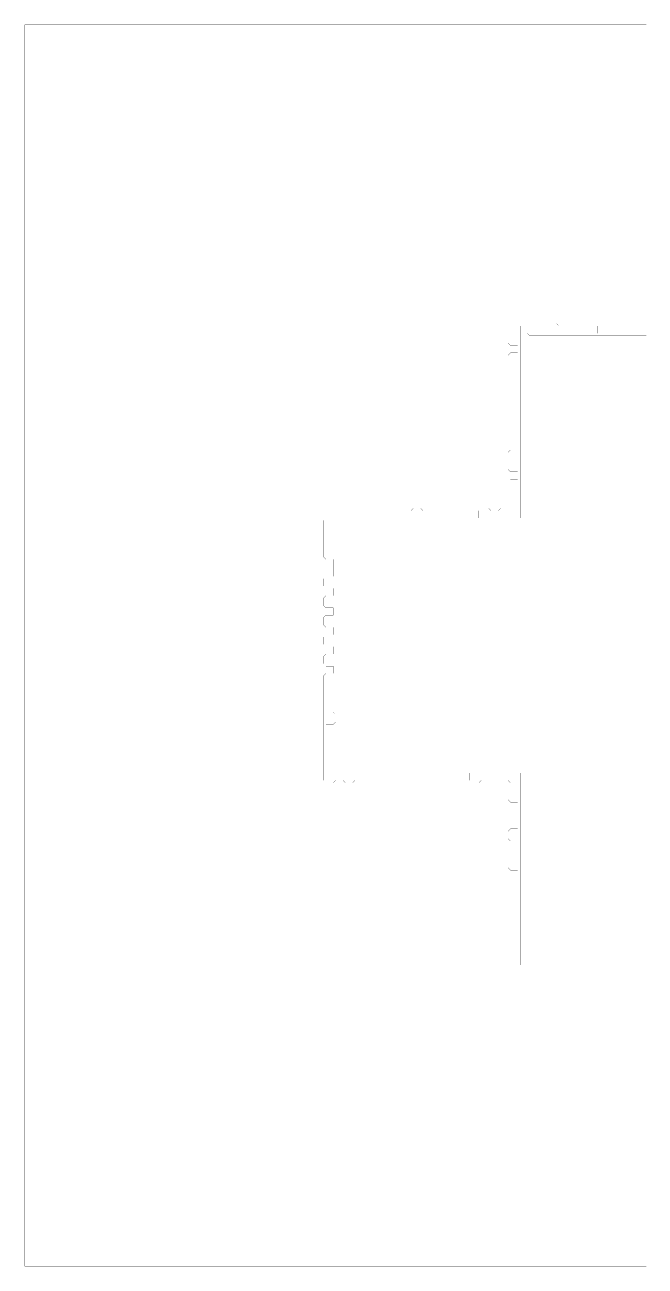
# Model space of a CAD drawing. Header units: metres. Extents: x 0 to 4990, y -4990 to 0.
# Drawn here: x 0 to 2495, y -4990 to 0 of the extents above; entities that cross this region are included whole.
import ezdxf

# ---------------------------------------------------------------- set-up
doc = ezdxf.new("R2010")
doc.units = ezdxf.units.M
doc.layers.add('conductor', color=1, linetype='Continuous')
doc.layers.add('substrate', color=5, linetype='Continuous')

msp = doc.modelspace()

# ---------------------------------------------------------------- linework, layer by layer
at = {"layer": 'conductor', "const_width": 0.5}
msp.add_lwpolyline([(2500, -1250), (2490.234375, -1250), (2480.46875, -1250), (2470.703125, -1250), (2460.9375, -1250), (2451.171875, -1250), (2441.40625, -1250), (2431.640625, -1250), (2421.875, -1250), (2412.109375, -1250), (2402.34375, -1250), (2392.578125, -1250), (2382.8125, -1250), (2373.046875, -1250), (2363.28125, -1250), (2353.515625, -1250), (2343.75, -1250), (2333.984375, -1250), (2324.21875, -1250), (2314.453125, -1250), (2304.6875, -1250), (2294.921875, -1250), (2285.15625, -1250), (2275.390625, -1250), (2265.625, -1250), (2255.859375, -1250), (2246.09375, -1250), (2236.328125, -1250), (2226.5625, -1250), (2216.796875, -1250), (2207.03125, -1250), (2197.265625, -1250), (2187.5, -1250), (2177.734375, -1250), (2167.96875, -1250), (2158.203125, -1250), (2148.4375, -1250), (2138.671875, -1250), (2128.90625, -1250), (2119.140625, -1250), (2109.375, -1250), (2099.609375, -1250), (2089.84375, -1250), (2080.078125, -1250), (2070.3125, -1250), (2060.546875, -1250), (2050.78125, -1250), (2041.015625, -1250), (2031.25, -1250), (2021.484375, -1240.234375), (2021.484375, -1230.46875), (2021.484375, -1220.703125), (2021.484375, -1210.9375), (2011.71875, -1210.9375), (2001.953125, -1210.9375), (1992.1875, -1210.9375), (1992.1875, -1220.703125), (1992.1875, -1230.46875), (1992.1875, -1240.234375), (1992.1875, -1250), (1992.1875, -1259.765625), (1992.1875, -1269.53125), (1992.1875, -1279.296875), (1992.1875, -1289.0625), (1992.1875, -1298.828125), (1992.1875, -1308.59375), (1992.1875, -1318.359375), (1992.1875, -1328.125), (1992.1875, -1337.890625), (1992.1875, -1347.65625), (1992.1875, -1357.421875), (1992.1875, -1367.1875), (1992.1875, -1376.953125), (1992.1875, -1386.71875), (1992.1875, -1396.484375), (1992.1875, -1406.25), (1992.1875, -1416.015625), (1992.1875, -1425.78125), (1992.1875, -1435.546875), (1992.1875, -1445.3125), (1992.1875, -1455.078125), (1992.1875, -1464.84375), (1992.1875, -1474.609375), (1992.1875, -1484.375), (1992.1875, -1494.140625), (1992.1875, -1503.90625), (1992.1875, -1513.671875), (1992.1875, -1523.4375), (1992.1875, -1533.203125), (1992.1875, -1542.96875), (1992.1875, -1552.734375), (1992.1875, -1562.5), (1992.1875, -1572.265625), (1992.1875, -1582.03125), (1992.1875, -1591.796875), (1992.1875, -1601.5625), (1992.1875, -1611.328125), (1992.1875, -1621.09375), (1992.1875, -1630.859375), (1992.1875, -1640.625), (1992.1875, -1650.390625), (1992.1875, -1660.15625), (1992.1875, -1669.921875), (1992.1875, -1679.6875), (1992.1875, -1689.453125), (1992.1875, -1699.21875), (1992.1875, -1708.984375), (1992.1875, -1718.75), (1992.1875, -1728.515625), (1992.1875, -1738.28125), (1992.1875, -1748.046875), (1992.1875, -1757.8125), (1992.1875, -1767.578125), (1992.1875, -1777.34375), (1992.1875, -1787.109375), (1992.1875, -1796.875), (1992.1875, -1806.640625), (1992.1875, -1816.40625), (1992.1875, -1826.171875), (1992.1875, -1835.9375), (1992.1875, -1845.703125), (1992.1875, -1855.46875), (1992.1875, -1865.234375), (1992.1875, -1875), (1992.1875, -1884.765625), (1992.1875, -1894.53125), (1992.1875, -1904.296875), (1992.1875, -1914.0625), (1992.1875, -1923.828125), (1992.1875, -1933.59375), (1992.1875, -1943.359375), (1992.1875, -1953.125), (1992.1875, -1962.890625), (1992.1875, -1972.65625), (1992.1875, -1982.421875), (1982.421875, -1992.1875), (1972.65625, -1992.1875), (1962.890625, -1992.1875), (1953.125, -1992.1875), (1943.359375, -1992.1875), (1933.59375, -1992.1875), (1923.828125, -1992.1875), (1914.0625, -1992.1875), (1904.296875, -1992.1875), (1894.53125, -1992.1875), (1884.765625, -1992.1875), (1875, -1992.1875), (1865.234375, -1992.1875), (1855.46875, -1992.1875), (1845.703125, -1992.1875), (1835.9375, -1992.1875), (1826.171875, -1992.1875), (1816.40625, -1992.1875), (1806.640625, -1992.1875), (1796.875, -1992.1875), (1787.109375, -1992.1875), (1777.34375, -1992.1875), (1767.578125, -1992.1875), (1757.8125, -1992.1875), (1748.046875, -1992.1875), (1738.28125, -1992.1875), (1728.515625, -1992.1875), (1718.75, -1992.1875), (1708.984375, -1992.1875), (1699.21875, -1992.1875), (1689.453125, -1992.1875), (1679.6875, -1992.1875), (1669.921875, -1992.1875), (1660.15625, -1992.1875), (1650.390625, -1992.1875), (1640.625, -1992.1875), (1630.859375, -1992.1875), (1621.09375, -1992.1875), (1611.328125, -1992.1875), (1601.5625, -1992.1875), (1591.796875, -1992.1875), (1582.03125, -1992.1875), (1572.265625, -1992.1875), (1562.5, -1992.1875), (1552.734375, -1992.1875), (1542.96875, -1992.1875), (1533.203125, -1992.1875), (1523.4375, -1992.1875), (1513.671875, -1992.1875), (1503.90625, -1992.1875), (1494.140625, -1992.1875), (1484.375, -1992.1875), (1474.609375, -1992.1875), (1464.84375, -1992.1875), (1455.078125, -1992.1875), (1445.3125, -1992.1875), (1435.546875, -1992.1875), (1425.78125, -1992.1875), (1416.015625, -1992.1875), (1406.25, -1992.1875), (1396.484375, -1992.1875), (1386.71875, -1992.1875), (1376.953125, -1992.1875), (1367.1875, -1992.1875), (1357.421875, -1992.1875), (1347.65625, -1992.1875), (1337.890625, -1992.1875), (1328.125, -1992.1875), (1318.359375, -1992.1875), (1308.59375, -1992.1875), (1298.828125, -1992.1875), (1289.0625, -1992.1875), (1279.296875, -1992.1875), (1269.53125, -1992.1875), (1259.765625, -1992.1875), (1250, -1992.1875), (1250, -2001.953125), (1250, -2011.71875), (1250, -2021.484375), (1250, -2031.25), (1250, -2041.015625), (1250, -2050.78125), (1250, -2060.546875), (1250, -2070.3125), (1250, -2080.078125), (1250, -2089.84375), (1250, -2099.609375), (1250, -2109.375), (1250, -2119.140625), (1250, -2128.90625), (1250, -2138.671875), (1250, -2148.4375), (1250, -2158.203125), (1250, -2167.96875), (1250, -2177.734375), (1250, -2187.5), (1250, -2197.265625), (1250, -2207.03125), (1250, -2216.796875), (1250, -2226.5625), (1250, -2236.328125), (1250, -2246.09375), (1250, -2255.859375), (1250, -2265.625), (1250, -2275.390625), (1250, -2285.15625), (1250, -2294.921875), (1250, -2304.6875), (1250, -2314.453125), (1250, -2324.21875), (1250, -2333.984375), (1250, -2343.75), (1250, -2353.515625), (1250, -2363.28125), (1250, -2373.046875), (1250, -2382.8125), (1250, -2392.578125), (1250, -2402.34375), (1250, -2412.109375), (1250, -2421.875), (1250, -2431.640625), (1250, -2441.40625), (1250, -2451.171875), (1250, -2460.9375), (1250, -2470.703125), (1250, -2480.46875), (1250, -2490.234375), (1250, -2500), (1250, -2509.765625), (1250, -2519.53125), (1250, -2529.296875), (1250, -2539.0625), (1250, -2548.828125), (1250, -2558.59375), (1250, -2568.359375), (1250, -2578.125), (1250, -2587.890625), (1250, -2597.65625), (1250, -2607.421875), (1250, -2617.1875), (1250, -2626.953125), (1250, -2636.71875), (1250, -2646.484375), (1240.234375, -2656.25), (1230.46875, -2656.25), (1220.703125, -2656.25), (1210.9375, -2656.25), (1210.9375, -2666.015625), (1210.9375, -2675.78125), (1210.9375, -2685.546875), (1210.9375, -2695.3125), (1210.9375, -2705.078125), (1210.9375, -2714.84375), (1210.9375, -2724.609375), (1210.9375, -2734.375), (1210.9375, -2744.140625), (1210.9375, -2753.90625), (1210.9375, -2763.671875), (1220.703125, -2763.671875), (1230.46875, -2763.671875), (1240.234375, -2763.671875), (1250, -2773.4375), (1250, -2783.203125), (1250, -2792.96875), (1250, -2802.734375), (1240.234375, -2812.5), (1230.46875, -2812.5), (1220.703125, -2812.5), (1210.9375, -2812.5), (1210.9375, -2822.265625), (1210.9375, -2832.03125), (1210.9375, -2841.796875), (1210.9375, -2851.5625), (1210.9375, -2861.328125), (1210.9375, -2871.09375), (1210.9375, -2880.859375), (1210.9375, -2890.625), (1210.9375, -2900.390625), (1210.9375, -2910.15625), (1210.9375, -2919.921875), (1210.9375, -2929.6875), (1210.9375, -2939.453125), (1210.9375, -2949.21875), (1210.9375, -2958.984375), (1210.9375, -2968.75), (1210.9375, -2978.515625), (1210.9375, -2988.28125), (1210.9375, -2998.046875), (1220.703125, -2998.046875), (1230.46875, -2998.046875), (1240.234375, -2998.046875), (1250, -2998.046875), (1259.765625, -2998.046875), (1269.53125, -2998.046875), (1279.296875, -2998.046875), (1289.0625, -2998.046875), (1298.828125, -2998.046875), (1308.59375, -2998.046875), (1318.359375, -2998.046875), (1328.125, -2998.046875), (1337.890625, -2998.046875), (1347.65625, -2998.046875), (1357.421875, -2998.046875), (1367.1875, -2998.046875), (1376.953125, -2998.046875), (1386.71875, -2998.046875), (1396.484375, -2998.046875), (1406.25, -2998.046875), (1416.015625, -2998.046875), (1425.78125, -2998.046875), (1435.546875, -2998.046875), (1445.3125, -2998.046875), (1455.078125, -2998.046875), (1464.84375, -2998.046875), (1474.609375, -2998.046875), (1484.375, -2998.046875), (1494.140625, -2998.046875), (1503.90625, -2998.046875), (1513.671875, -2998.046875), (1523.4375, -2998.046875), (1533.203125, -2998.046875), (1542.96875, -2998.046875), (1552.734375, -2998.046875), (1562.5, -2998.046875), (1572.265625, -2998.046875), (1582.03125, -2998.046875), (1591.796875, -2998.046875), (1601.5625, -2998.046875), (1611.328125, -2998.046875), (1621.09375, -2998.046875), (1630.859375, -2998.046875), (1640.625, -2998.046875), (1650.390625, -2998.046875), (1660.15625, -2998.046875), (1669.921875, -2998.046875), (1679.6875, -2998.046875), (1689.453125, -2998.046875), (1699.21875, -2998.046875), (1708.984375, -2998.046875), (1718.75, -2998.046875), (1728.515625, -2998.046875), (1738.28125, -2998.046875), (1748.046875, -2998.046875), (1757.8125, -2998.046875), (1767.578125, -2998.046875), (1777.34375, -2998.046875), (1787.109375, -2998.046875), (1796.875, -2998.046875), (1806.640625, -2998.046875), (1816.40625, -2998.046875), (1826.171875, -2998.046875), (1835.9375, -2998.046875), (1845.703125, -2998.046875), (1855.46875, -2998.046875), (1865.234375, -2998.046875), (1875, -2998.046875), (1884.765625, -2998.046875), (1894.53125, -2998.046875), (1904.296875, -2998.046875), (1914.0625, -2998.046875), (1923.828125, -2998.046875), (1933.59375, -2998.046875), (1943.359375, -2998.046875), (1953.125, -2998.046875), (1962.890625, -2998.046875), (1972.65625, -2998.046875), (1982.421875, -2998.046875), (1992.1875, -3007.8125), (1992.1875, -3017.578125), (1992.1875, -3027.34375), (1992.1875, -3037.109375), (1992.1875, -3046.875), (1992.1875, -3056.640625), (1992.1875, -3066.40625), (1992.1875, -3076.171875), (1992.1875, -3085.9375), (1992.1875, -3095.703125), (1992.1875, -3105.46875), (1992.1875, -3115.234375), (1992.1875, -3125), (1992.1875, -3134.765625), (1992.1875, -3144.53125), (1992.1875, -3154.296875), (1992.1875, -3164.0625), (1992.1875, -3173.828125), (1992.1875, -3183.59375), (1992.1875, -3193.359375), (1992.1875, -3203.125), (1992.1875, -3212.890625), (1992.1875, -3222.65625), (1992.1875, -3232.421875), (1992.1875, -3242.1875), (1992.1875, -3251.953125), (1992.1875, -3261.71875), (1992.1875, -3271.484375), (1992.1875, -3281.25), (1992.1875, -3291.015625), (1992.1875, -3300.78125), (1992.1875, -3310.546875), (1992.1875, -3320.3125), (1992.1875, -3330.078125), (1992.1875, -3339.84375), (1992.1875, -3349.609375), (1992.1875, -3359.375), (1992.1875, -3369.140625), (1992.1875, -3378.90625), (1992.1875, -3388.671875), (1992.1875, -3398.4375), (1992.1875, -3408.203125), (1992.1875, -3417.96875), (1992.1875, -3427.734375), (1992.1875, -3437.5), (1992.1875, -3447.265625), (1992.1875, -3457.03125), (1992.1875, -3466.796875), (1992.1875, -3476.5625), (1992.1875, -3486.328125), (1992.1875, -3496.09375), (1992.1875, -3505.859375), (1992.1875, -3515.625), (1992.1875, -3525.390625), (1992.1875, -3535.15625), (1992.1875, -3544.921875), (1992.1875, -3554.6875), (1992.1875, -3564.453125), (1992.1875, -3574.21875), (1992.1875, -3583.984375), (1992.1875, -3593.75), (1992.1875, -3603.515625), (1992.1875, -3613.28125), (1992.1875, -3623.046875), (1992.1875, -3632.8125), (1992.1875, -3642.578125), (1992.1875, -3652.34375), (1992.1875, -3662.109375), (1992.1875, -3671.875), (1992.1875, -3681.640625), (1992.1875, -3691.40625), (1992.1875, -3701.171875), (1992.1875, -3710.9375), (1992.1875, -3720.703125), (1992.1875, -3730.46875), (1992.1875, -3740.234375), (1992.1875, -3750), (1992.1875, -3759.765625), (1992.1875, -3769.53125), (1992.1875, -3779.296875), (2001.953125, -3779.296875), (2011.71875, -3779.296875), (2021.484375, -3779.296875), (2031.25, -3779.296875), (2041.015625, -3779.296875), (2050.78125, -3779.296875), (2060.546875, -3779.296875), (2070.3125, -3779.296875), (2080.078125, -3779.296875), (2089.84375, -3779.296875), (2099.609375, -3779.296875), (2109.375, -3779.296875), (2119.140625, -3779.296875), (2128.90625, -3779.296875), (2138.671875, -3779.296875), (2148.4375, -3779.296875), (2158.203125, -3779.296875), (2167.96875, -3779.296875), (2177.734375, -3779.296875), (2187.5, -3779.296875), (2197.265625, -3779.296875), (2207.03125, -3779.296875), (2216.796875, -3779.296875), (2226.5625, -3779.296875), (2236.328125, -3779.296875), (2246.09375, -3779.296875), (2255.859375, -3779.296875), (2265.625, -3779.296875), (2275.390625, -3779.296875), (2285.15625, -3779.296875), (2294.921875, -3779.296875), (2304.6875, -3779.296875), (2314.453125, -3779.296875), (2324.21875, -3779.296875), (2333.984375, -3779.296875), (2343.75, -3779.296875), (2353.515625, -3779.296875), (2363.28125, -3779.296875), (2373.046875, -3779.296875), (2382.8125, -3779.296875), (2392.578125, -3779.296875), (2402.34375, -3779.296875), (2412.109375, -3779.296875), (2421.875, -3779.296875), (2431.640625, -3779.296875), (2441.40625, -3779.296875), (2451.171875, -3779.296875), (2460.9375, -3779.296875), (2470.703125, -3779.296875), (2480.46875, -3779.296875), (2490.234375, -3779.296875), (2500, -3779.296875)], dxfattribs=at)
at = {"layer": 'substrate', "const_width": 0.5}
for points in [[(2500, 0), (2490.234375, 0), (2480.46875, 0), (2470.703125, 0), (2460.9375, 0), (2451.171875, 0), (2441.40625, 0), (2431.640625, 0), (2421.875, 0), (2412.109375, 0), (2402.34375, 0), (2392.578125, 0), (2382.8125, 0), (2373.046875, 0), (2363.28125, 0), (2353.515625, 0), (2343.75, 0), (2333.984375, 0), (2324.21875, 0), (2314.453125, 0), (2304.6875, 0), (2294.921875, 0), (2285.15625, 0), (2275.390625, 0), (2265.625, 0), (2255.859375, 0), (2246.09375, 0), (2236.328125, 0), (2226.5625, 0), (2216.796875, 0), (2207.03125, 0), (2197.265625, 0), (2187.5, 0), (2177.734375, 0), (2167.96875, 0), (2158.203125, 0), (2148.4375, 0), (2138.671875, 0), (2128.90625, 0), (2119.140625, 0), (2109.375, 0), (2099.609375, 0), (2089.84375, 0), (2080.078125, 0), (2070.3125, 0), (2060.546875, 0), (2050.78125, 0), (2041.015625, 0), (2031.25, 0), (2021.484375, 0), (2011.71875, 0), (2001.953125, 0), (1992.1875, 0), (1982.421875, 0), (1972.65625, 0), (1962.890625, 0), (1953.125, 0), (1943.359375, 0), (1933.59375, 0), (1923.828125, 0), (1914.0625, 0), (1904.296875, 0), (1894.53125, 0), (1884.765625, 0), (1875, 0), (1865.234375, 0), (1855.46875, 0), (1845.703125, 0), (1835.9375, 0), (1826.171875, 0), (1816.40625, 0), (1806.640625, 0), (1796.875, 0), (1787.109375, 0), (1777.34375, 0), (1767.578125, 0), (1757.8125, 0), (1748.046875, 0), (1738.28125, 0), (1728.515625, 0), (1718.75, 0), (1708.984375, 0), (1699.21875, 0), (1689.453125, 0), (1679.6875, 0), (1669.921875, 0), (1660.15625, 0), (1650.390625, 0), (1640.625, 0), (1630.859375, 0), (1621.09375, 0), (1611.328125, 0), (1601.5625, 0), (1591.796875, 0), (1582.03125, 0), (1572.265625, 0), (1562.5, 0), (1552.734375, 0), (1542.96875, 0), (1533.203125, 0), (1523.4375, 0), (1513.671875, 0), (1503.90625, 0), (1494.140625, 0), (1484.375, 0), (1474.609375, 0), (1464.84375, 0), (1455.078125, 0), (1445.3125, 0), (1435.546875, 0), (1425.78125, 0), (1416.015625, 0), (1406.25, 0), (1396.484375, 0), (1386.71875, 0), (1376.953125, 0), (1367.1875, 0), (1357.421875, 0), (1347.65625, 0), (1337.890625, 0), (1328.125, 0), (1318.359375, 0), (1308.59375, 0), (1298.828125, 0), (1289.0625, 0), (1279.296875, 0), (1269.53125, 0), (1259.765625, 0), (1250, 0), (1240.234375, 0), (1230.46875, 0), (1220.703125, 0), (1210.9375, 0), (1201.171875, 0), (1191.40625, 0), (1181.640625, 0), (1171.875, 0), (1162.109375, 0), (1152.34375, 0), (1142.578125, 0), (1132.8125, 0), (1123.046875, 0), (1113.28125, 0), (1103.515625, 0), (1093.75, 0), (1083.984375, 0), (1074.21875, 0), (1064.453125, 0), (1054.6875, 0), (1044.921875, 0), (1035.15625, 0), (1025.390625, 0), (1015.625, 0), (1005.859375, 0), (996.09375, 0), (986.328125, 0), (976.5625, 0), (966.796875, 0), (957.03125, 0), (947.265625, 0), (937.5, 0), (927.734375, 0), (917.96875, 0), (908.203125, 0), (898.4375, 0), (888.671875, 0), (878.90625, 0), (869.140625, 0), (859.375, 0), (849.609375, 0), (839.84375, 0), (830.078125, 0), (820.3125, 0), (810.546875, 0), (800.78125, 0), (791.015625, 0), (781.25, 0), (771.484375, 0), (761.71875, 0), (751.953125, 0), (742.1875, 0), (732.421875, 0), (722.65625, 0), (712.890625, 0), (703.125, 0), (693.359375, 0), (683.59375, 0), (673.828125, 0), (664.0625, 0), (654.296875, 0), (644.53125, 0), (634.765625, 0), (625, 0), (615.234375, 0), (605.46875, 0), (595.703125, 0), (585.9375, 0), (576.171875, 0), (566.40625, 0), (556.640625, 0), (546.875, 0), (537.109375, 0), (527.34375, 0), (517.578125, 0), (507.8125, 0), (498.046875, 0), (488.28125, 0), (478.515625, 0), (468.75, 0), (458.984375, 0), (449.21875, 0), (439.453125, 0), (429.6875, 0), (419.921875, 0), (410.15625, 0), (400.390625, 0), (390.625, 0), (380.859375, 0), (371.09375, 0), (361.328125, 0), (351.5625, 0), (341.796875, 0), (332.03125, 0), (322.265625, 0), (312.5, 0), (302.734375, 0), (292.96875, 0), (283.203125, 0), (273.4375, 0), (263.671875, 0), (253.90625, 0), (244.140625, 0), (234.375, 0), (224.609375, 0), (214.84375, 0), (205.078125, 0), (195.3125, 0), (185.546875, 0), (175.78125, 0), (166.015625, 0), (156.25, 0), (146.484375, 0), (136.71875, 0), (126.953125, 0), (117.1875, 0), (107.421875, 0), (97.65625, 0), (87.890625, 0), (78.125, 0), (68.359375, 0), (58.59375, 0), (48.828125, 0), (39.0625, 0), (29.296875, 0), (19.53125, 0), (9.765625, 0), (0, 0), (0, -9.765625), (0, -19.53125), (0, -29.296875), (0, -39.0625), (0, -48.828125), (0, -58.59375), (0, -68.359375), (0, -78.125), (0, -87.890625), (0, -97.65625), (0, -107.421875), (0, -117.1875), (0, -126.953125), (0, -136.71875), (0, -146.484375), (0, -156.25), (0, -166.015625), (0, -175.78125), (0, -185.546875), (0, -195.3125), (0, -205.078125), (0, -214.84375), (0, -224.609375), (0, -234.375), (0, -244.140625), (0, -253.90625), (0, -263.671875), (0, -273.4375), (0, -283.203125), (0, -292.96875), (0, -302.734375), (0, -312.5), (0, -322.265625), (0, -332.03125), (0, -341.796875), (0, -351.5625), (0, -361.328125), (0, -371.09375), (0, -380.859375), (0, -390.625), (0, -400.390625), (0, -410.15625), (0, -419.921875), (0, -429.6875), (0, -439.453125), (0, -449.21875), (0, -458.984375), (0, -468.75), (0, -478.515625), (0, -488.28125), (0, -498.046875), (0, -507.8125), (0, -517.578125), (0, -527.34375), (0, -537.109375), (0, -546.875), (0, -556.640625), (0, -566.40625), (0, -576.171875), (0, -585.9375), (0, -595.703125), (0, -605.46875), (0, -615.234375), (0, -625), (0, -634.765625), (0, -644.53125), (0, -654.296875), (0, -664.0625), (0, -673.828125), (0, -683.59375), (0, -693.359375), (0, -703.125), (0, -712.890625), (0, -722.65625), (0, -732.421875), (0, -742.1875), (0, -751.953125), (0, -761.71875), (0, -771.484375), (0, -781.25), (0, -791.015625), (0, -800.78125), (0, -810.546875), (0, -820.3125), (0, -830.078125), (0, -839.84375), (0, -849.609375), (0, -859.375), (0, -869.140625), (0, -878.90625), (0, -888.671875), (0, -898.4375), (0, -908.203125), (0, -917.96875), (0, -927.734375), (0, -937.5), (0, -947.265625), (0, -957.03125), (0, -966.796875), (0, -976.5625), (0, -986.328125), (0, -996.09375), (0, -1005.859375), (0, -1015.625), (0, -1025.390625), (0, -1035.15625), (0, -1044.921875), (0, -1054.6875), (0, -1064.453125), (0, -1074.21875), (0, -1083.984375), (0, -1093.75), (0, -1103.515625), (0, -1113.28125), (0, -1123.046875), (0, -1132.8125), (0, -1142.578125), (0, -1152.34375), (0, -1162.109375), (0, -1171.875), (0, -1181.640625), (0, -1191.40625), (0, -1201.171875), (0, -1210.9375), (0, -1220.703125), (0, -1230.46875), (0, -1240.234375), (0, -1250), (0, -1259.765625), (0, -1269.53125), (0, -1279.296875), (0, -1289.0625), (0, -1298.828125), (0, -1308.59375), (0, -1318.359375), (0, -1328.125), (0, -1337.890625), (0, -1347.65625), (0, -1357.421875), (0, -1367.1875), (0, -1376.953125), (0, -1386.71875), (0, -1396.484375), (0, -1406.25), (0, -1416.015625), (0, -1425.78125), (0, -1435.546875), (0, -1445.3125), (0, -1455.078125), (0, -1464.84375), (0, -1474.609375), (0, -1484.375), (0, -1494.140625), (0, -1503.90625), (0, -1513.671875), (0, -1523.4375), (0, -1533.203125), (0, -1542.96875), (0, -1552.734375), (0, -1562.5), (0, -1572.265625), (0, -1582.03125), (0, -1591.796875), (0, -1601.5625), (0, -1611.328125), (0, -1621.09375), (0, -1630.859375), (0, -1640.625), (0, -1650.390625), (0, -1660.15625), (0, -1669.921875), (0, -1679.6875), (0, -1689.453125), (0, -1699.21875), (0, -1708.984375), (0, -1718.75), (0, -1728.515625), (0, -1738.28125), (0, -1748.046875), (0, -1757.8125), (0, -1767.578125), (0, -1777.34375), (0, -1787.109375), (0, -1796.875), (0, -1806.640625), (0, -1816.40625), (0, -1826.171875), (0, -1835.9375), (0, -1845.703125), (0, -1855.46875), (0, -1865.234375), (0, -1875), (0, -1884.765625), (0, -1894.53125), (0, -1904.296875), (0, -1914.0625), (0, -1923.828125), (0, -1933.59375), (0, -1943.359375), (0, -1953.125), (0, -1962.890625), (0, -1972.65625), (0, -1982.421875), (0, -1992.1875), (0, -2001.953125), (0, -2011.71875), (0, -2021.484375), (0, -2031.25), (0, -2041.015625), (0, -2050.78125), (0, -2060.546875), (0, -2070.3125), (0, -2080.078125), (0, -2089.84375), (0, -2099.609375), (0, -2109.375), (0, -2119.140625), (0, -2128.90625), (0, -2138.671875), (0, -2148.4375), (0, -2158.203125), (0, -2167.96875), (0, -2177.734375), (0, -2187.5), (0, -2197.265625), (0, -2207.03125), (0, -2216.796875), (0, -2226.5625), (0, -2236.328125), (0, -2246.09375), (0, -2255.859375), (0, -2265.625), (0, -2275.390625), (0, -2285.15625), (0, -2294.921875), (0, -2304.6875), (0, -2314.453125), (0, -2324.21875), (0, -2333.984375), (0, -2343.75), (0, -2353.515625), (0, -2363.28125), (0, -2373.046875), (0, -2382.8125), (0, -2392.578125), (0, -2402.34375), (0, -2412.109375), (0, -2421.875), (0, -2431.640625), (0, -2441.40625), (0, -2451.171875), (0, -2460.9375), (0, -2470.703125), (0, -2480.46875), (0, -2490.234375), (0, -2500), (0, -2509.765625), (0, -2519.53125), (0, -2529.296875), (0, -2539.0625), (0, -2548.828125), (0, -2558.59375), (0, -2568.359375), (0, -2578.125), (0, -2587.890625), (0, -2597.65625), (0, -2607.421875), (0, -2617.1875), (0, -2626.953125), (0, -2636.71875), (0, -2646.484375), (0, -2656.25), (0, -2666.015625), (0, -2675.78125), (0, -2685.546875), (0, -2695.3125), (0, -2705.078125), (0, -2714.84375), (0, -2724.609375), (0, -2734.375), (0, -2744.140625), (0, -2753.90625), (0, -2763.671875), (0, -2773.4375), (0, -2783.203125), (0, -2792.96875), (0, -2802.734375), (0, -2812.5), (0, -2822.265625), (0, -2832.03125), (0, -2841.796875), (0, -2851.5625), (0, -2861.328125), (0, -2871.09375), (0, -2880.859375), (0, -2890.625), (0, -2900.390625), (0, -2910.15625), (0, -2919.921875), (0, -2929.6875), (0, -2939.453125), (0, -2949.21875), (0, -2958.984375), (0, -2968.75), (0, -2978.515625), (0, -2988.28125), (0, -2998.046875), (0, -3007.8125), (0, -3017.578125), (0, -3027.34375), (0, -3037.109375), (0, -3046.875), (0, -3056.640625), (0, -3066.40625), (0, -3076.171875), (0, -3085.9375), (0, -3095.703125), (0, -3105.46875), (0, -3115.234375), (0, -3125), (0, -3134.765625), (0, -3144.53125), (0, -3154.296875), (0, -3164.0625), (0, -3173.828125), (0, -3183.59375), (0, -3193.359375), (0, -3203.125), (0, -3212.890625), (0, -3222.65625), (0, -3232.421875), (0, -3242.1875), (0, -3251.953125), (0, -3261.71875), (0, -3271.484375), (0, -3281.25), (0, -3291.015625), (0, -3300.78125), (0, -3310.546875), (0, -3320.3125), (0, -3330.078125), (0, -3339.84375), (0, -3349.609375), (0, -3359.375), (0, -3369.140625), (0, -3378.90625), (0, -3388.671875), (0, -3398.4375), (0, -3408.203125), (0, -3417.96875), (0, -3427.734375), (0, -3437.5), (0, -3447.265625), (0, -3457.03125), (0, -3466.796875), (0, -3476.5625), (0, -3486.328125), (0, -3496.09375), (0, -3505.859375), (0, -3515.625), (0, -3525.390625), (0, -3535.15625), (0, -3544.921875), (0, -3554.6875), (0, -3564.453125), (0, -3574.21875), (0, -3583.984375), (0, -3593.75), (0, -3603.515625), (0, -3613.28125), (0, -3623.046875), (0, -3632.8125), (0, -3642.578125), (0, -3652.34375), (0, -3662.109375), (0, -3671.875), (0, -3681.640625), (0, -3691.40625), (0, -3701.171875), (0, -3710.9375), (0, -3720.703125), (0, -3730.46875), (0, -3740.234375), (0, -3750), (0, -3759.765625), (0, -3769.53125), (0, -3779.296875), (0, -3789.0625), (0, -3798.828125), (0, -3808.59375), (0, -3818.359375), (0, -3828.125), (0, -3837.890625), (0, -3847.65625), (0, -3857.421875), (0, -3867.1875), (0, -3876.953125), (0, -3886.71875), (0, -3896.484375), (0, -3906.25), (0, -3916.015625), (0, -3925.78125), (0, -3935.546875), (0, -3945.3125), (0, -3955.078125), (0, -3964.84375), (0, -3974.609375), (0, -3984.375), (0, -3994.140625), (0, -4003.90625), (0, -4013.671875), (0, -4023.4375), (0, -4033.203125), (0, -4042.96875), (0, -4052.734375), (0, -4062.5), (0, -4072.265625), (0, -4082.03125), (0, -4091.796875), (0, -4101.5625), (0, -4111.328125), (0, -4121.09375), (0, -4130.859375), (0, -4140.625), (0, -4150.390625), (0, -4160.15625), (0, -4169.921875), (0, -4179.6875), (0, -4189.453125), (0, -4199.21875), (0, -4208.984375), (0, -4218.75), (0, -4228.515625), (0, -4238.28125), (0, -4248.046875), (0, -4257.8125), (0, -4267.578125), (0, -4277.34375), (0, -4287.109375), (0, -4296.875), (0, -4306.640625), (0, -4316.40625), (0, -4326.171875), (0, -4335.9375), (0, -4345.703125), (0, -4355.46875), (0, -4365.234375), (0, -4375), (0, -4384.765625), (0, -4394.53125), (0, -4404.296875), (0, -4414.0625), (0, -4423.828125), (0, -4433.59375), (0, -4443.359375), (0, -4453.125), (0, -4462.890625), (0, -4472.65625), (0, -4482.421875), (0, -4492.1875), (0, -4501.953125), (0, -4511.71875), (0, -4521.484375), (0, -4531.25), (0, -4541.015625), (0, -4550.78125), (0, -4560.546875), (0, -4570.3125), (0, -4580.078125), (0, -4589.84375), (0, -4599.609375), (0, -4609.375), (0, -4619.140625), (0, -4628.90625), (0, -4638.671875), (0, -4648.4375), (0, -4658.203125), (0, -4667.96875), (0, -4677.734375), (0, -4687.5), (0, -4697.265625), (0, -4707.03125), (0, -4716.796875), (0, -4726.5625), (0, -4736.328125), (0, -4746.09375), (0, -4755.859375), (0, -4765.625), (0, -4775.390625), (0, -4785.15625), (0, -4794.921875), (0, -4804.6875), (0, -4814.453125), (0, -4824.21875), (0, -4833.984375), (0, -4843.75), (0, -4853.515625), (0, -4863.28125), (0, -4873.046875), (0, -4882.8125), (0, -4892.578125), (0, -4902.34375), (0, -4912.109375), (0, -4921.875), (0, -4931.640625), (0, -4941.40625), (0, -4951.171875), (0, -4960.9375), (0, -4970.703125), (0, -4980.46875), (0, -4990.234375), (9.765625, -4990.234375), (19.53125, -4990.234375), (29.296875, -4990.234375), (39.0625, -4990.234375), (48.828125, -4990.234375), (58.59375, -4990.234375), (68.359375, -4990.234375), (78.125, -4990.234375), (87.890625, -4990.234375), (97.65625, -4990.234375), (107.421875, -4990.234375), (117.1875, -4990.234375), (126.953125, -4990.234375), (136.71875, -4990.234375), (146.484375, -4990.234375), (156.25, -4990.234375), (166.015625, -4990.234375), (175.78125, -4990.234375), (185.546875, -4990.234375), (195.3125, -4990.234375), (205.078125, -4990.234375), (214.84375, -4990.234375), (224.609375, -4990.234375), (234.375, -4990.234375), (244.140625, -4990.234375), (253.90625, -4990.234375), (263.671875, -4990.234375), (273.4375, -4990.234375), (283.203125, -4990.234375), (292.96875, -4990.234375), (302.734375, -4990.234375), (312.5, -4990.234375), (322.265625, -4990.234375), (332.03125, -4990.234375), (341.796875, -4990.234375), (351.5625, -4990.234375), (361.328125, -4990.234375), (371.09375, -4990.234375), (380.859375, -4990.234375), (390.625, -4990.234375), (400.390625, -4990.234375), (410.15625, -4990.234375), (419.921875, -4990.234375), (429.6875, -4990.234375), (439.453125, -4990.234375), (449.21875, -4990.234375), (458.984375, -4990.234375), (468.75, -4990.234375), (478.515625, -4990.234375), (488.28125, -4990.234375), (498.046875, -4990.234375), (507.8125, -4990.234375), (517.578125, -4990.234375), (527.34375, -4990.234375), (537.109375, -4990.234375), (546.875, -4990.234375), (556.640625, -4990.234375), (566.40625, -4990.234375), (576.171875, -4990.234375), (585.9375, -4990.234375), (595.703125, -4990.234375), (605.46875, -4990.234375), (615.234375, -4990.234375), (625, -4990.234375), (634.765625, -4990.234375), (644.53125, -4990.234375), (654.296875, -4990.234375), (664.0625, -4990.234375), (673.828125, -4990.234375), (683.59375, -4990.234375), (693.359375, -4990.234375), (703.125, -4990.234375), (712.890625, -4990.234375), (722.65625, -4990.234375), (732.421875, -4990.234375), (742.1875, -4990.234375), (751.953125, -4990.234375), (761.71875, -4990.234375), (771.484375, -4990.234375), (781.25, -4990.234375), (791.015625, -4990.234375), (800.78125, -4990.234375), (810.546875, -4990.234375), (820.3125, -4990.234375), (830.078125, -4990.234375), (839.84375, -4990.234375), (849.609375, -4990.234375), (859.375, -4990.234375), (869.140625, -4990.234375), (878.90625, -4990.234375), (888.671875, -4990.234375), (898.4375, -4990.234375), (908.203125, -4990.234375), (917.96875, -4990.234375), (927.734375, -4990.234375), (937.5, -4990.234375), (947.265625, -4990.234375), (957.03125, -4990.234375), (966.796875, -4990.234375), (976.5625, -4990.234375), (986.328125, -4990.234375), (996.09375, -4990.234375), (1005.859375, -4990.234375), (1015.625, -4990.234375), (1025.390625, -4990.234375), (1035.15625, -4990.234375), (1044.921875, -4990.234375), (1054.6875, -4990.234375), (1064.453125, -4990.234375), (1074.21875, -4990.234375), (1083.984375, -4990.234375), (1093.75, -4990.234375), (1103.515625, -4990.234375), (1113.28125, -4990.234375), (1123.046875, -4990.234375), (1132.8125, -4990.234375), (1142.578125, -4990.234375), (1152.34375, -4990.234375), (1162.109375, -4990.234375), (1171.875, -4990.234375), (1181.640625, -4990.234375), (1191.40625, -4990.234375), (1201.171875, -4990.234375), (1210.9375, -4990.234375), (1220.703125, -4990.234375), (1230.46875, -4990.234375), (1240.234375, -4990.234375), (1250, -4990.234375), (1259.765625, -4990.234375), (1269.53125, -4990.234375), (1279.296875, -4990.234375), (1289.0625, -4990.234375), (1298.828125, -4990.234375), (1308.59375, -4990.234375), (1318.359375, -4990.234375), (1328.125, -4990.234375), (1337.890625, -4990.234375), (1347.65625, -4990.234375), (1357.421875, -4990.234375), (1367.1875, -4990.234375), (1376.953125, -4990.234375), (1386.71875, -4990.234375), (1396.484375, -4990.234375), (1406.25, -4990.234375), (1416.015625, -4990.234375), (1425.78125, -4990.234375), (1435.546875, -4990.234375), (1445.3125, -4990.234375), (1455.078125, -4990.234375), (1464.84375, -4990.234375), (1474.609375, -4990.234375), (1484.375, -4990.234375), (1494.140625, -4990.234375), (1503.90625, -4990.234375), (1513.671875, -4990.234375), (1523.4375, -4990.234375), (1533.203125, -4990.234375), (1542.96875, -4990.234375), (1552.734375, -4990.234375), (1562.5, -4990.234375), (1572.265625, -4990.234375), (1582.03125, -4990.234375), (1591.796875, -4990.234375), (1601.5625, -4990.234375), (1611.328125, -4990.234375), (1621.09375, -4990.234375), (1630.859375, -4990.234375), (1640.625, -4990.234375), (1650.390625, -4990.234375), (1660.15625, -4990.234375), (1669.921875, -4990.234375), (1679.6875, -4990.234375), (1689.453125, -4990.234375), (1699.21875, -4990.234375), (1708.984375, -4990.234375), (1718.75, -4990.234375), (1728.515625, -4990.234375), (1738.28125, -4990.234375), (1748.046875, -4990.234375), (1757.8125, -4990.234375), (1767.578125, -4990.234375), (1777.34375, -4990.234375), (1787.109375, -4990.234375), (1796.875, -4990.234375), (1806.640625, -4990.234375), (1816.40625, -4990.234375), (1826.171875, -4990.234375), (1835.9375, -4990.234375), (1845.703125, -4990.234375), (1855.46875, -4990.234375), (1865.234375, -4990.234375), (1875, -4990.234375), (1884.765625, -4990.234375), (1894.53125, -4990.234375), (1904.296875, -4990.234375), (1914.0625, -4990.234375), (1923.828125, -4990.234375), (1933.59375, -4990.234375), (1943.359375, -4990.234375), (1953.125, -4990.234375), (1962.890625, -4990.234375), (1972.65625, -4990.234375), (1982.421875, -4990.234375), (1992.1875, -4990.234375), (2001.953125, -4990.234375), (2011.71875, -4990.234375), (2021.484375, -4990.234375), (2031.25, -4990.234375), (2041.015625, -4990.234375), (2050.78125, -4990.234375), (2060.546875, -4990.234375), (2070.3125, -4990.234375), (2080.078125, -4990.234375), (2089.84375, -4990.234375), (2099.609375, -4990.234375), (2109.375, -4990.234375), (2119.140625, -4990.234375), (2128.90625, -4990.234375), (2138.671875, -4990.234375), (2148.4375, -4990.234375), (2158.203125, -4990.234375), (2167.96875, -4990.234375), (2177.734375, -4990.234375), (2187.5, -4990.234375), (2197.265625, -4990.234375), (2207.03125, -4990.234375), (2216.796875, -4990.234375), (2226.5625, -4990.234375), (2236.328125, -4990.234375), (2246.09375, -4990.234375), (2255.859375, -4990.234375), (2265.625, -4990.234375), (2275.390625, -4990.234375), (2285.15625, -4990.234375), (2294.921875, -4990.234375), (2304.6875, -4990.234375), (2314.453125, -4990.234375), (2324.21875, -4990.234375), (2333.984375, -4990.234375), (2343.75, -4990.234375), (2353.515625, -4990.234375), (2363.28125, -4990.234375), (2373.046875, -4990.234375), (2382.8125, -4990.234375), (2392.578125, -4990.234375), (2402.34375, -4990.234375), (2412.109375, -4990.234375), (2421.875, -4990.234375), (2431.640625, -4990.234375), (2441.40625, -4990.234375), (2451.171875, -4990.234375), (2460.9375, -4990.234375), (2470.703125, -4990.234375), (2480.46875, -4990.234375), (2490.234375, -4990.234375), (2500, -4990.234375)], [(2500, -3789.0625), (2490.234375, -3789.0625), (2480.46875, -3789.0625), (2470.703125, -3789.0625), (2460.9375, -3789.0625), (2451.171875, -3789.0625), (2441.40625, -3789.0625), (2431.640625, -3789.0625), (2421.875, -3789.0625), (2412.109375, -3789.0625), (2402.34375, -3789.0625), (2392.578125, -3789.0625), (2382.8125, -3789.0625), (2373.046875, -3789.0625), (2363.28125, -3789.0625), (2353.515625, -3789.0625), (2343.75, -3789.0625), (2333.984375, -3789.0625), (2324.21875, -3789.0625), (2314.453125, -3789.0625), (2304.6875, -3789.0625), (2294.921875, -3789.0625), (2285.15625, -3789.0625), (2275.390625, -3789.0625), (2265.625, -3789.0625), (2255.859375, -3789.0625), (2246.09375, -3789.0625), (2236.328125, -3789.0625), (2226.5625, -3789.0625), (2216.796875, -3789.0625), (2207.03125, -3789.0625), (2197.265625, -3789.0625), (2187.5, -3789.0625), (2177.734375, -3789.0625), (2167.96875, -3789.0625), (2158.203125, -3789.0625), (2148.4375, -3789.0625), (2138.671875, -3789.0625), (2128.90625, -3789.0625), (2119.140625, -3789.0625), (2109.375, -3789.0625), (2099.609375, -3789.0625), (2089.84375, -3789.0625), (2080.078125, -3789.0625), (2070.3125, -3789.0625), (2060.546875, -3789.0625), (2050.78125, -3789.0625), (2041.015625, -3789.0625), (2031.25, -3789.0625), (2021.484375, -3789.0625), (2011.71875, -3789.0625), (2001.953125, -3789.0625), (1992.1875, -3789.0625), (1982.421875, -3779.296875), (1982.421875, -3769.53125), (1982.421875, -3759.765625), (1982.421875, -3750), (1982.421875, -3740.234375), (1982.421875, -3730.46875), (1982.421875, -3720.703125), (1982.421875, -3710.9375), (1982.421875, -3701.171875), (1982.421875, -3691.40625), (1982.421875, -3681.640625), (1982.421875, -3671.875), (1982.421875, -3662.109375), (1982.421875, -3652.34375), (1982.421875, -3642.578125), (1982.421875, -3632.8125), (1982.421875, -3623.046875), (1982.421875, -3613.28125), (1982.421875, -3603.515625), (1982.421875, -3593.75), (1982.421875, -3583.984375), (1982.421875, -3574.21875), (1982.421875, -3564.453125), (1982.421875, -3554.6875), (1982.421875, -3544.921875), (1982.421875, -3535.15625), (1982.421875, -3525.390625), (1982.421875, -3515.625), (1982.421875, -3505.859375), (1982.421875, -3496.09375), (1982.421875, -3486.328125), (1982.421875, -3476.5625), (1982.421875, -3466.796875), (1982.421875, -3457.03125), (1982.421875, -3447.265625), (1982.421875, -3437.5), (1982.421875, -3427.734375), (1982.421875, -3417.96875), (1982.421875, -3408.203125), (1982.421875, -3398.4375), (1972.65625, -3398.4375), (1962.890625, -3398.4375), (1953.125, -3398.4375), (1943.359375, -3388.671875), (1943.359375, -3378.90625), (1943.359375, -3369.140625), (1943.359375, -3359.375), (1953.125, -3349.609375), (1962.890625, -3349.609375), (1972.65625, -3349.609375), (1982.421875, -3349.609375), (1982.421875, -3339.84375), (1982.421875, -3330.078125), (1982.421875, -3320.3125), (1982.421875, -3310.546875), (1982.421875, -3300.78125), (1982.421875, -3291.015625), (1982.421875, -3281.25), (1972.65625, -3281.25), (1962.890625, -3281.25), (1953.125, -3281.25), (1943.359375, -3271.484375), (1943.359375, -3261.71875), (1943.359375, -3251.953125), (1943.359375, -3242.1875), (1953.125, -3232.421875), (1962.890625, -3232.421875), (1972.65625, -3232.421875), (1982.421875, -3232.421875), (1982.421875, -3222.65625), (1982.421875, -3212.890625), (1982.421875, -3203.125), (1982.421875, -3193.359375), (1982.421875, -3183.59375), (1982.421875, -3173.828125), (1982.421875, -3164.0625), (1982.421875, -3154.296875), (1982.421875, -3144.53125), (1982.421875, -3134.765625), (1982.421875, -3125), (1972.65625, -3125), (1962.890625, -3125), (1953.125, -3125), (1943.359375, -3115.234375), (1943.359375, -3105.46875), (1943.359375, -3095.703125), (1943.359375, -3085.9375), (1953.125, -3076.171875), (1962.890625, -3076.171875), (1972.65625, -3076.171875), (1982.421875, -3076.171875), (1982.421875, -3066.40625), (1982.421875, -3056.640625), (1982.421875, -3046.875), (1972.65625, -3046.875), (1962.890625, -3046.875), (1953.125, -3046.875), (1943.359375, -3037.109375), (1943.359375, -3027.34375), (1943.359375, -3017.578125), (1943.359375, -3007.8125), (1933.59375, -3007.8125), (1923.828125, -3007.8125), (1914.0625, -3007.8125), (1904.296875, -3007.8125), (1894.53125, -3007.8125), (1884.765625, -3007.8125), (1875, -3007.8125), (1865.234375, -3007.8125), (1855.46875, -3007.8125), (1845.703125, -3007.8125), (1835.9375, -3007.8125), (1835.9375, -3017.578125), (1835.9375, -3027.34375), (1835.9375, -3037.109375), (1826.171875, -3046.875), (1816.40625, -3046.875), (1806.640625, -3046.875), (1796.875, -3046.875), (1787.109375, -3037.109375), (1787.109375, -3027.34375), (1787.109375, -3017.578125), (1787.109375, -3007.8125), (1777.34375, -3007.8125), (1767.578125, -3007.8125), (1757.8125, -3007.8125), (1748.046875, -3007.8125), (1738.28125, -3007.8125), (1728.515625, -3007.8125), (1718.75, -3007.8125), (1708.984375, -3007.8125), (1699.21875, -3007.8125), (1689.453125, -3007.8125), (1679.6875, -3007.8125), (1669.921875, -3007.8125), (1660.15625, -3007.8125), (1650.390625, -3007.8125), (1640.625, -3007.8125), (1630.859375, -3007.8125), (1621.09375, -3007.8125), (1611.328125, -3007.8125), (1601.5625, -3007.8125), (1591.796875, -3007.8125), (1582.03125, -3007.8125), (1572.265625, -3007.8125), (1562.5, -3007.8125), (1552.734375, -3007.8125), (1542.96875, -3007.8125), (1533.203125, -3007.8125), (1523.4375, -3007.8125), (1513.671875, -3007.8125), (1503.90625, -3007.8125), (1494.140625, -3007.8125), (1484.375, -3007.8125), (1484.375, -3017.578125), (1484.375, -3027.34375), (1484.375, -3037.109375), (1474.609375, -3046.875), (1464.84375, -3046.875), (1455.078125, -3046.875), (1445.3125, -3046.875), (1435.546875, -3037.109375), (1435.546875, -3027.34375), (1435.546875, -3017.578125), (1435.546875, -3007.8125), (1425.78125, -3007.8125), (1416.015625, -3007.8125), (1406.25, -3007.8125), (1396.484375, -3007.8125), (1386.71875, -3007.8125), (1376.953125, -3007.8125), (1367.1875, -3007.8125), (1357.421875, -3007.8125), (1347.65625, -3007.8125), (1337.890625, -3007.8125), (1328.125, -3007.8125), (1328.125, -3017.578125), (1328.125, -3027.34375), (1328.125, -3037.109375), (1318.359375, -3046.875), (1308.59375, -3046.875), (1298.828125, -3046.875), (1289.0625, -3046.875), (1279.296875, -3037.109375), (1279.296875, -3027.34375), (1279.296875, -3017.578125), (1279.296875, -3007.8125), (1269.53125, -3007.8125), (1259.765625, -3007.8125), (1250, -3007.8125), (1250, -3017.578125), (1250, -3027.34375), (1250, -3037.109375), (1240.234375, -3046.875), (1230.46875, -3046.875), (1220.703125, -3046.875), (1210.9375, -3046.875), (1201.171875, -3037.109375), (1201.171875, -3027.34375), (1201.171875, -3017.578125), (1201.171875, -3007.8125), (1201.171875, -2998.046875), (1201.171875, -2988.28125), (1201.171875, -2978.515625), (1201.171875, -2968.75), (1201.171875, -2958.984375), (1201.171875, -2949.21875), (1201.171875, -2939.453125), (1201.171875, -2929.6875), (1201.171875, -2919.921875), (1201.171875, -2910.15625), (1201.171875, -2900.390625), (1201.171875, -2890.625), (1201.171875, -2880.859375), (1201.171875, -2871.09375), (1201.171875, -2861.328125), (1201.171875, -2851.5625), (1201.171875, -2841.796875), (1201.171875, -2832.03125), (1201.171875, -2822.265625), (1201.171875, -2812.5), (1201.171875, -2802.734375), (1201.171875, -2792.96875), (1201.171875, -2783.203125), (1201.171875, -2773.4375), (1201.171875, -2763.671875), (1201.171875, -2753.90625), (1201.171875, -2744.140625), (1201.171875, -2734.375), (1201.171875, -2724.609375), (1201.171875, -2714.84375), (1201.171875, -2705.078125), (1201.171875, -2695.3125), (1201.171875, -2685.546875), (1201.171875, -2675.78125), (1201.171875, -2666.015625), (1201.171875, -2656.25), (1201.171875, -2646.484375), (1201.171875, -2636.71875), (1201.171875, -2626.953125), (1201.171875, -2617.1875), (1210.9375, -2607.421875), (1220.703125, -2607.421875), (1230.46875, -2607.421875), (1240.234375, -2607.421875), (1240.234375, -2597.65625), (1240.234375, -2587.890625), (1240.234375, -2578.125), (1230.46875, -2578.125), (1220.703125, -2578.125), (1210.9375, -2578.125), (1201.171875, -2568.359375), (1201.171875, -2558.59375), (1201.171875, -2548.828125), (1201.171875, -2539.0625), (1210.9375, -2529.296875), (1220.703125, -2529.296875), (1230.46875, -2529.296875), (1240.234375, -2529.296875), (1240.234375, -2519.53125), (1240.234375, -2509.765625), (1240.234375, -2500), (1230.46875, -2500), (1220.703125, -2500), (1210.9375, -2500), (1201.171875, -2490.234375), (1201.171875, -2480.46875), (1201.171875, -2470.703125), (1201.171875, -2460.9375), (1210.9375, -2451.171875), (1220.703125, -2451.171875), (1230.46875, -2451.171875), (1240.234375, -2451.171875), (1240.234375, -2441.40625), (1240.234375, -2431.640625), (1240.234375, -2421.875), (1230.46875, -2421.875), (1220.703125, -2421.875), (1210.9375, -2421.875), (1201.171875, -2412.109375), (1201.171875, -2402.34375), (1201.171875, -2392.578125), (1201.171875, -2382.8125), (1210.9375, -2373.046875), (1220.703125, -2373.046875), (1230.46875, -2373.046875), (1240.234375, -2373.046875), (1240.234375, -2363.28125), (1240.234375, -2353.515625), (1240.234375, -2343.75), (1230.46875, -2343.75), (1220.703125, -2343.75), (1210.9375, -2343.75), (1201.171875, -2333.984375), (1201.171875, -2324.21875), (1201.171875, -2314.453125), (1201.171875, -2304.6875), (1210.9375, -2294.921875), (1220.703125, -2294.921875), (1230.46875, -2294.921875), (1240.234375, -2294.921875), (1240.234375, -2285.15625), (1240.234375, -2275.390625), (1240.234375, -2265.625), (1230.46875, -2265.625), (1220.703125, -2265.625), (1210.9375, -2265.625), (1201.171875, -2255.859375), (1201.171875, -2246.09375), (1201.171875, -2236.328125), (1201.171875, -2226.5625), (1210.9375, -2216.796875), (1220.703125, -2216.796875), (1230.46875, -2216.796875), (1240.234375, -2216.796875), (1240.234375, -2207.03125), (1240.234375, -2197.265625), (1240.234375, -2187.5), (1240.234375, -2177.734375), (1240.234375, -2167.96875), (1240.234375, -2158.203125), (1240.234375, -2148.4375), (1230.46875, -2148.4375), (1220.703125, -2148.4375), (1210.9375, -2148.4375), (1201.171875, -2138.671875), (1201.171875, -2128.90625), (1201.171875, -2119.140625), (1201.171875, -2109.375), (1201.171875, -2099.609375), (1201.171875, -2089.84375), (1201.171875, -2080.078125), (1201.171875, -2070.3125), (1201.171875, -2060.546875), (1201.171875, -2050.78125), (1201.171875, -2041.015625), (1201.171875, -2031.25), (1201.171875, -2021.484375), (1201.171875, -2011.71875), (1201.171875, -2001.953125), (1201.171875, -1992.1875), (1210.9375, -1982.421875), (1220.703125, -1982.421875), (1230.46875, -1982.421875), (1240.234375, -1982.421875), (1250, -1982.421875), (1259.765625, -1982.421875), (1269.53125, -1982.421875), (1279.296875, -1982.421875), (1289.0625, -1982.421875), (1298.828125, -1982.421875), (1308.59375, -1982.421875), (1318.359375, -1982.421875), (1328.125, -1982.421875), (1337.890625, -1982.421875), (1347.65625, -1982.421875), (1357.421875, -1982.421875), (1367.1875, -1982.421875), (1376.953125, -1982.421875), (1386.71875, -1982.421875), (1396.484375, -1982.421875), (1406.25, -1982.421875), (1416.015625, -1982.421875), (1425.78125, -1982.421875), (1435.546875, -1982.421875), (1445.3125, -1982.421875), (1455.078125, -1982.421875), (1464.84375, -1982.421875), (1474.609375, -1982.421875), (1484.375, -1982.421875), (1494.140625, -1982.421875), (1503.90625, -1982.421875), (1513.671875, -1982.421875), (1523.4375, -1982.421875), (1533.203125, -1982.421875), (1542.96875, -1982.421875), (1552.734375, -1982.421875), (1552.734375, -1972.65625), (1552.734375, -1962.890625), (1552.734375, -1953.125), (1562.5, -1943.359375), (1572.265625, -1943.359375), (1582.03125, -1943.359375), (1591.796875, -1943.359375), (1601.5625, -1953.125), (1601.5625, -1962.890625), (1601.5625, -1972.65625), (1601.5625, -1982.421875), (1611.328125, -1982.421875), (1621.09375, -1982.421875), (1630.859375, -1982.421875), (1640.625, -1982.421875), (1650.390625, -1982.421875), (1660.15625, -1982.421875), (1669.921875, -1982.421875), (1679.6875, -1982.421875), (1689.453125, -1982.421875), (1699.21875, -1982.421875), (1708.984375, -1982.421875), (1708.984375, -1972.65625), (1708.984375, -1962.890625), (1708.984375, -1953.125), (1718.75, -1943.359375), (1728.515625, -1943.359375), (1738.28125, -1943.359375), (1748.046875, -1943.359375), (1757.8125, -1943.359375), (1767.578125, -1943.359375), (1777.34375, -1943.359375), (1787.109375, -1943.359375), (1796.875, -1953.125), (1796.875, -1962.890625), (1796.875, -1972.65625), (1796.875, -1982.421875), (1806.640625, -1982.421875), (1816.40625, -1982.421875), (1826.171875, -1982.421875), (1826.171875, -1972.65625), (1826.171875, -1962.890625), (1826.171875, -1953.125), (1835.9375, -1943.359375), (1845.703125, -1943.359375), (1855.46875, -1943.359375), (1865.234375, -1943.359375), (1875, -1953.125), (1875, -1962.890625), (1875, -1972.65625), (1875, -1982.421875), (1884.765625, -1982.421875), (1894.53125, -1982.421875), (1904.296875, -1982.421875), (1904.296875, -1972.65625), (1904.296875, -1962.890625), (1904.296875, -1953.125), (1914.0625, -1943.359375), (1923.828125, -1943.359375), (1933.59375, -1943.359375), (1943.359375, -1943.359375), (1953.125, -1943.359375), (1962.890625, -1943.359375), (1972.65625, -1943.359375), (1982.421875, -1943.359375), (1982.421875, -1933.59375), (1982.421875, -1923.828125), (1982.421875, -1914.0625), (1972.65625, -1914.0625), (1962.890625, -1914.0625), (1953.125, -1914.0625), (1943.359375, -1904.296875), (1943.359375, -1894.53125), (1943.359375, -1884.765625), (1943.359375, -1875), (1943.359375, -1865.234375), (1943.359375, -1855.46875), (1943.359375, -1845.703125), (1943.359375, -1835.9375), (1953.125, -1826.171875), (1962.890625, -1826.171875), (1972.65625, -1826.171875), (1982.421875, -1826.171875), (1982.421875, -1816.40625), (1982.421875, -1806.640625), (1982.421875, -1796.875), (1972.65625, -1796.875), (1962.890625, -1796.875), (1953.125, -1796.875), (1943.359375, -1787.109375), (1943.359375, -1777.34375), (1943.359375, -1767.578125), (1943.359375, -1757.8125), (1943.359375, -1748.046875), (1943.359375, -1738.28125), (1943.359375, -1728.515625), (1943.359375, -1718.75), (1953.125, -1708.984375), (1962.890625, -1708.984375), (1972.65625, -1708.984375), (1982.421875, -1708.984375), (1982.421875, -1699.21875), (1982.421875, -1689.453125), (1982.421875, -1679.6875), (1982.421875, -1669.921875), (1982.421875, -1660.15625), (1982.421875, -1650.390625), (1982.421875, -1640.625), (1982.421875, -1630.859375), (1982.421875, -1621.09375), (1982.421875, -1611.328125), (1982.421875, -1601.5625), (1982.421875, -1591.796875), (1982.421875, -1582.03125), (1982.421875, -1572.265625), (1982.421875, -1562.5), (1982.421875, -1552.734375), (1982.421875, -1542.96875), (1982.421875, -1533.203125), (1982.421875, -1523.4375), (1982.421875, -1513.671875), (1982.421875, -1503.90625), (1982.421875, -1494.140625), (1982.421875, -1484.375), (1982.421875, -1474.609375), (1982.421875, -1464.84375), (1982.421875, -1455.078125), (1982.421875, -1445.3125), (1982.421875, -1435.546875), (1982.421875, -1425.78125), (1982.421875, -1416.015625), (1982.421875, -1406.25), (1982.421875, -1396.484375), (1982.421875, -1386.71875), (1982.421875, -1376.953125), (1982.421875, -1367.1875), (1972.65625, -1367.1875), (1962.890625, -1367.1875), (1953.125, -1367.1875), (1943.359375, -1357.421875), (1943.359375, -1347.65625), (1943.359375, -1337.890625), (1943.359375, -1328.125), (1953.125, -1318.359375), (1962.890625, -1318.359375), (1972.65625, -1318.359375), (1982.421875, -1318.359375), (1982.421875, -1308.59375), (1982.421875, -1298.828125), (1982.421875, -1289.0625), (1972.65625, -1289.0625), (1962.890625, -1289.0625), (1953.125, -1289.0625), (1943.359375, -1279.296875), (1943.359375, -1269.53125), (1943.359375, -1259.765625), (1943.359375, -1250), (1953.125, -1240.234375), (1962.890625, -1240.234375), (1972.65625, -1240.234375), (1982.421875, -1240.234375), (1982.421875, -1230.46875), (1982.421875, -1220.703125), (1982.421875, -1210.9375), (1992.1875, -1201.171875), (2001.953125, -1201.171875), (2011.71875, -1201.171875), (2021.484375, -1201.171875), (2031.25, -1201.171875), (2041.015625, -1201.171875), (2050.78125, -1201.171875), (2060.546875, -1201.171875), (2070.3125, -1201.171875), (2080.078125, -1201.171875), (2089.84375, -1201.171875), (2099.609375, -1201.171875), (2109.375, -1201.171875), (2119.140625, -1201.171875), (2128.90625, -1201.171875), (2138.671875, -1201.171875), (2148.4375, -1210.9375), (2148.4375, -1220.703125), (2148.4375, -1230.46875), (2148.4375, -1240.234375), (2158.203125, -1240.234375), (2167.96875, -1240.234375), (2177.734375, -1240.234375), (2187.5, -1240.234375), (2197.265625, -1240.234375), (2207.03125, -1240.234375), (2216.796875, -1240.234375), (2226.5625, -1240.234375), (2236.328125, -1240.234375), (2246.09375, -1240.234375), (2255.859375, -1240.234375), (2255.859375, -1230.46875), (2255.859375, -1220.703125), (2255.859375, -1210.9375), (2265.625, -1201.171875), (2275.390625, -1201.171875), (2285.15625, -1201.171875), (2294.921875, -1201.171875), (2304.6875, -1210.9375), (2304.6875, -1220.703125), (2304.6875, -1230.46875), (2304.6875, -1240.234375), (2314.453125, -1240.234375), (2324.21875, -1240.234375), (2333.984375, -1240.234375), (2343.75, -1240.234375), (2353.515625, -1240.234375), (2363.28125, -1240.234375), (2373.046875, -1240.234375), (2382.8125, -1240.234375), (2392.578125, -1240.234375), (2402.34375, -1240.234375), (2412.109375, -1240.234375), (2421.875, -1240.234375), (2431.640625, -1240.234375), (2441.40625, -1240.234375), (2451.171875, -1240.234375), (2460.9375, -1240.234375), (2470.703125, -1240.234375), (2480.46875, -1240.234375), (2490.234375, -1240.234375), (2500, -1240.234375)]]:
    msp.add_lwpolyline(points, dxfattribs=at)

doc.saveas('drawing.dxf')
